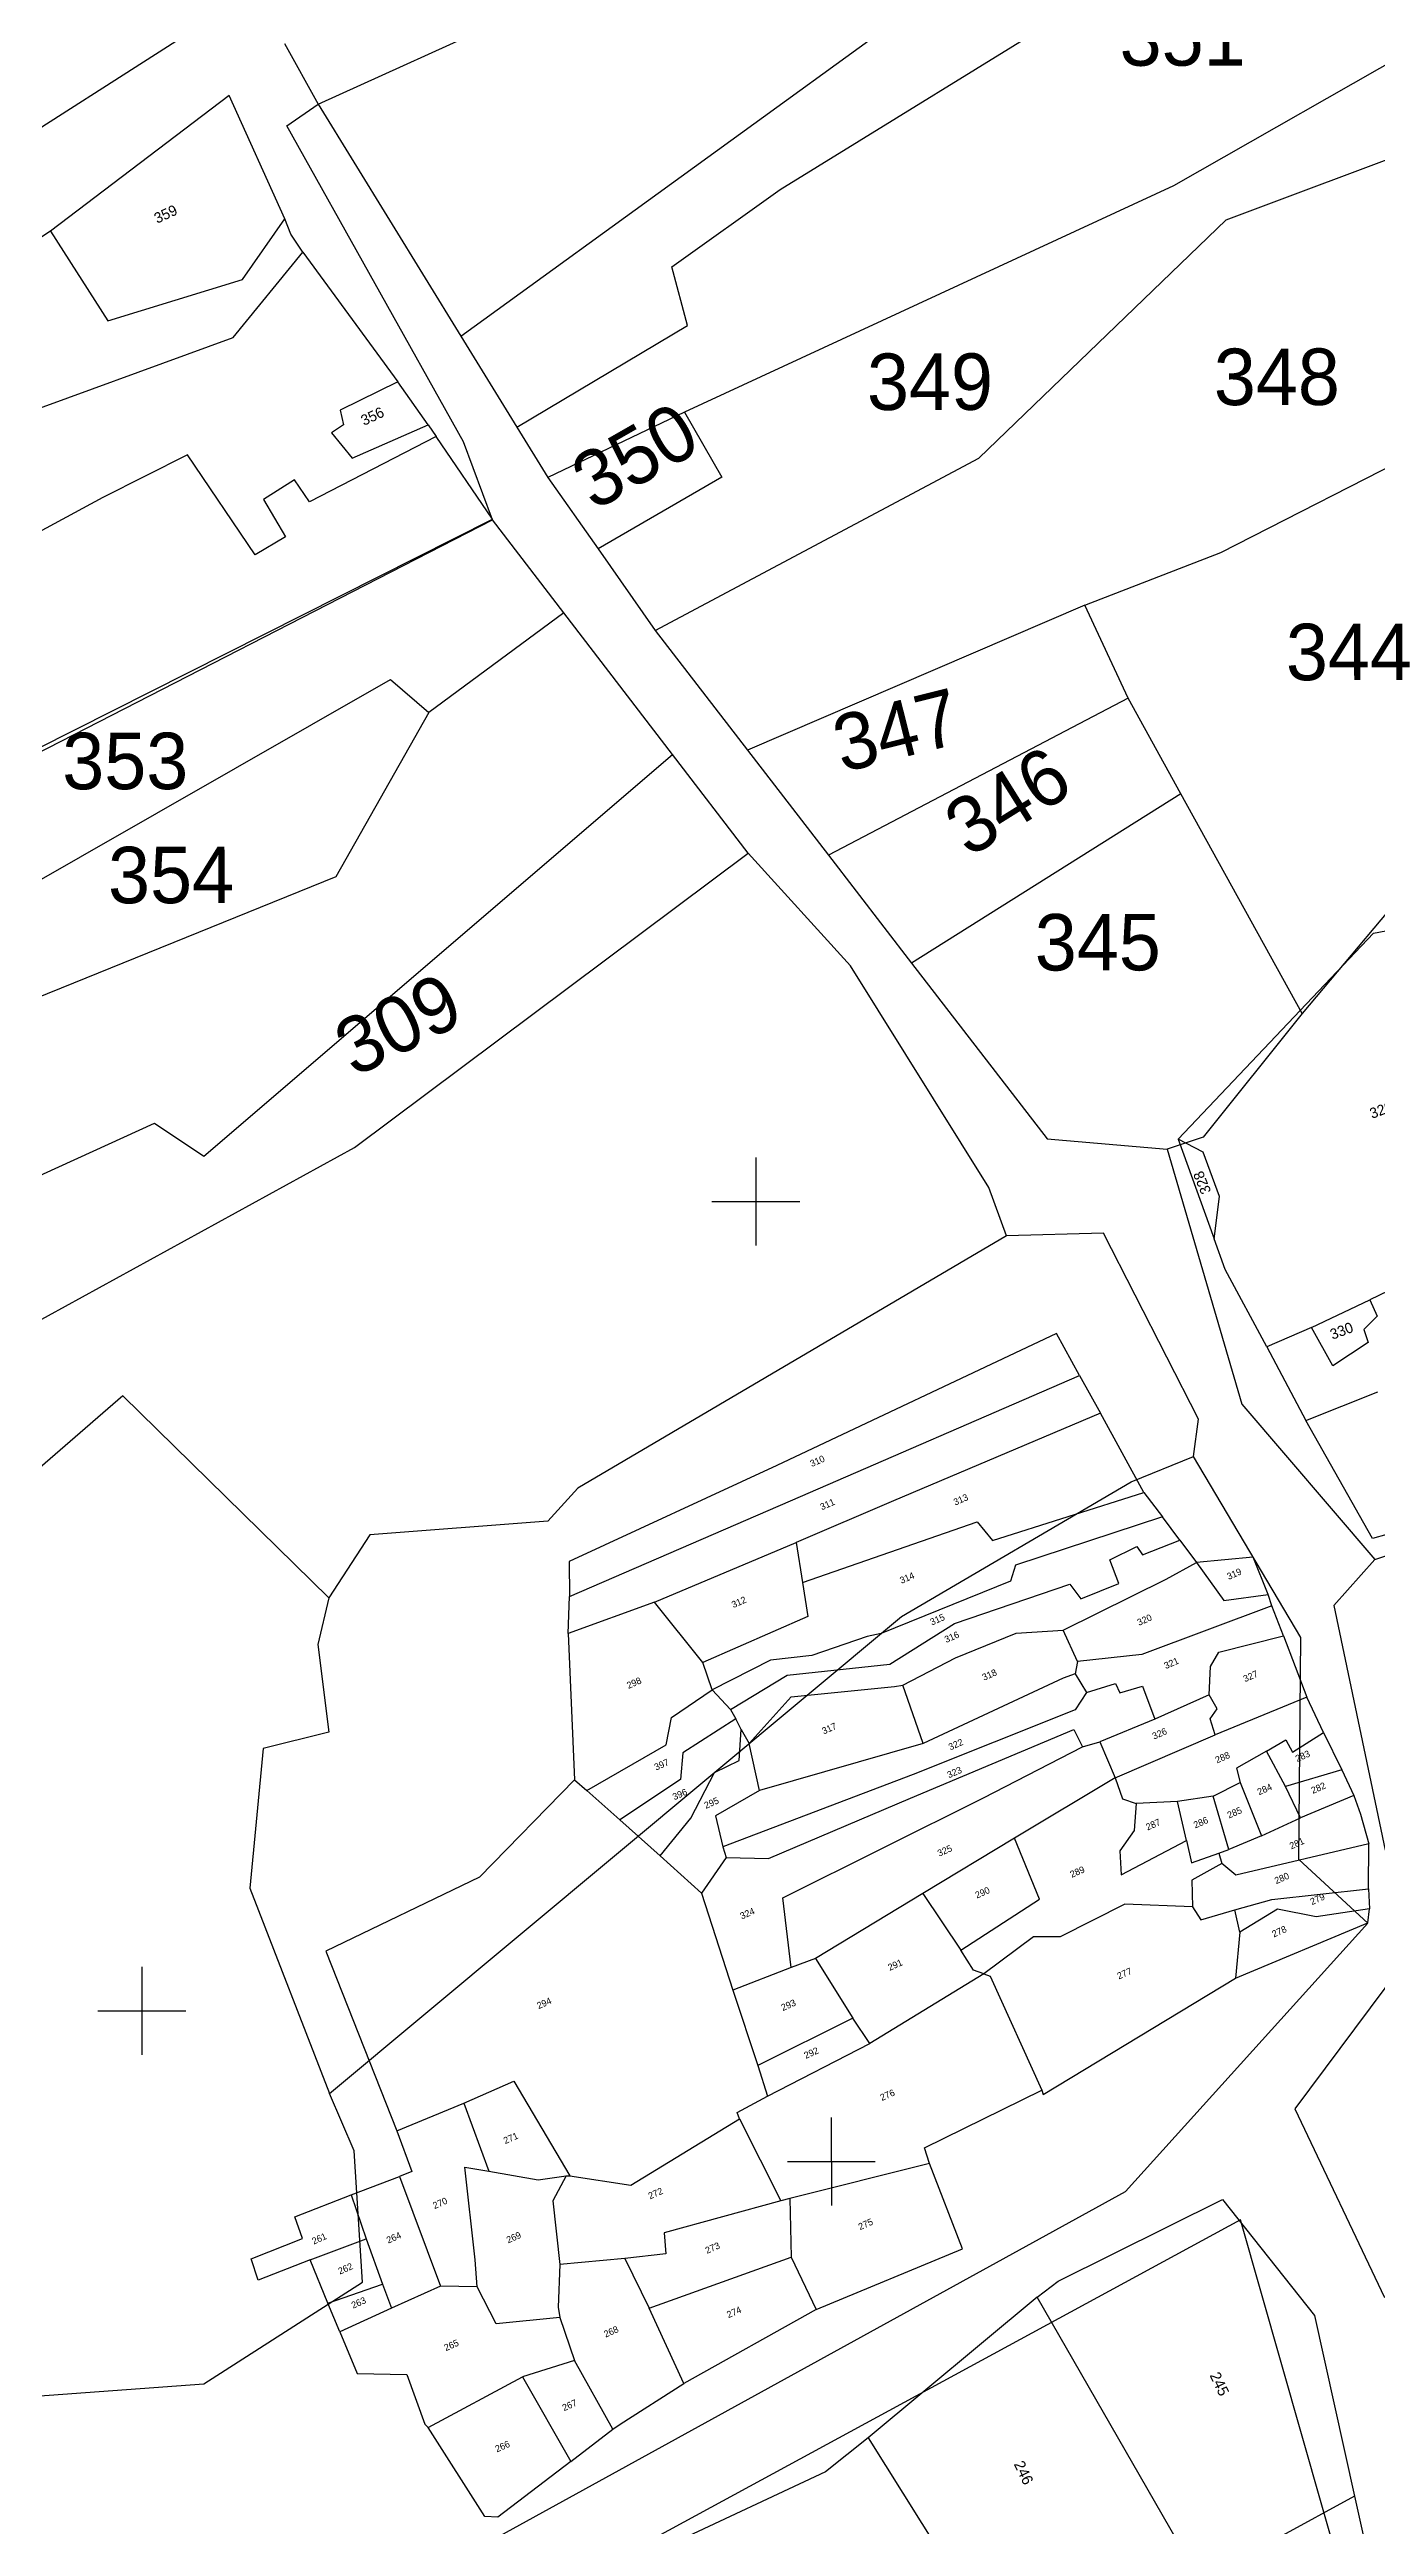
# Model space of a CAD drawing. Header units: metres. Extents: x 276552 to 278749, y 2059817 to 2062422.
# Drawn here: x 277395.7 to 277610.3, y 2060693.8 to 2061094.3 of the extents above; entities that cross this region are included whole.
import ezdxf
from ezdxf.enums import TextEntityAlignment as Align

# ---------------------------------------------------------------- set-up
doc = ezdxf.new("R2010")
doc.units = ezdxf.units.M
for name, color, linetype in [('POLY_PARCEL', 6, 'Continuous'), ('POLY_ROAD', 30, 'Continuous'), ('TEXT_PARCEL', 7, 'Continuous')]:
    doc.layers.add(name, color=color, linetype=linetype)
doc.styles.add('TEXT_MAP', font='')
doc.styles.get('TEXT_MAP').set_extended_font_data('Kruti Dev 050')

msp = doc.modelspace()

# ---------------------------------------------------------------- linework, layer by layer
for points in [[(277509.83, 2060915.11), (277509.85, 2060900.91)], [(277502.74, 2060908), (277516.94, 2060908.02)], [(277410.59, 2060784.27), (277410.61, 2060770.06)], [(277403.5, 2060777.16), (277417.7, 2060777.18)], [(277522.05, 2060759.9), (277522.07, 2060745.7)], [(277514.96, 2060752.79), (277529.16, 2060752.81)]]:
    msp.add_lwpolyline(points)
at = {"layer": 'POLY_PARCEL'}
for p, q in [((277513.8, 2061071.65), (277594.31, 2061121.28)), ((277653.88, 2061115.86), (277577.36, 2061072.23)), ((277462.19, 2061047.9), (277539.78, 2061104.2)), ((277439.11, 2061085.4), (277470.72, 2061099.78)), ((277366.41, 2061063.8), (277416.1, 2061095.63)), ((277433.69, 2061095.22), (277439.11, 2061085.4)), ((277585.88, 2061066.74), (277652.91, 2061091.85)), ((277424.73, 2061086.8), (277395.84, 2061064.87)), ((277433.72, 2061066.86), (277424.73, 2061086.8)), ((277496.3, 2061059.12), (277513.8, 2061071.65)), ((277577.36, 2061072.23), (277498.33, 2061035.61)), ((277426.9, 2061057.09), (277433.72, 2061066.86)), ((277434.68, 2061064.39), (277433.72, 2061066.86)), ((277395.84, 2061064.87), (277373.16, 2061049.97)), ((277395.84, 2061064.87), (277405.11, 2061050.42)), ((277436.62, 2061061.52), (277434.68, 2061064.39)), ((277545.89, 2061028.17), (277585.88, 2061066.74)), ((277425.38, 2061047.72), (277436.62, 2061061.52)), ((277436.62, 2061061.52), (277451.97, 2061040.55)), ((277498.81, 2061049.62), (277496.3, 2061059.12)), ((277405.11, 2061050.42), (277426.9, 2061057.09)), ((277387.2, 2061033.75), (277425.38, 2061047.72)), ((277471.24, 2061033.19), (277498.81, 2061049.62)), ((277585.02, 2061012.95), (277650.61, 2061046.42)), ((277451.97, 2061040.55), (277442.68, 2061035.96)), ((277456.9, 2061033.6), (277451.97, 2061040.55)), ((277442.68, 2061035.96), (277443.2, 2061033.56)), ((277498.33, 2061035.61), (277476.24, 2061025.06)), ((277498.33, 2061035.61), (277504.35, 2061025.11)), ((277458.17, 2061031.67), (277437.71, 2061021.13)), ((277443.2, 2061033.56), (277441.26, 2061032.3)), ((277441.26, 2061032.3), (277444.62, 2061028.21)), ((277444.62, 2061028.21), (277456.9, 2061033.6)), ((277456.9, 2061033.6), (277458.17, 2061031.67)), ((277467.31, 2061018.31), (277458.17, 2061031.67)), ((277418.01, 2061028.75), (277404.32, 2061021.85)), ((277428.95, 2061012.57), (277418.01, 2061028.75)), ((277493.61, 2061000.34), (277545.89, 2061028.17)), ((277435.31, 2061024.7), (277430.3, 2061021.51)), ((277437.71, 2061021.13), (277435.31, 2061024.7)), ((277504.35, 2061025.11), (277484.35, 2061013.53)), ((277404.32, 2061021.85), (277368.01, 2061002.21)), ((277430.3, 2061021.51), (277433.85, 2061015.47)), ((277309.63, 2060937.32), (277467.28, 2061018.23)), ((277393.7, 2060981.21), (277467.31, 2061018.31)), ((277433.85, 2061015.47), (277428.95, 2061012.57)), ((277563.01, 2061004.41), (277585.02, 2061012.95)), ((277478.83, 2061003.17), (277456.99, 2060987.08)), ((277563.01, 2061004.41), (277508.49, 2060980.98)), ((277570.04, 2060989.41), (277563.01, 2061004.41)), ((277647.04, 2060996.59), (277598.14, 2060938.43)), ((277387.96, 2060956.45), (277450.79, 2060992.39)), ((277450.79, 2060992.39), (277456.99, 2060987.08)), ((277456.99, 2060987.08), (277441.98, 2060960.51)), ((277570.04, 2060989.41), (277521.59, 2060964)), ((277578.57, 2060973.92), (277570.04, 2060989.41)), ((277420.64, 2060915.36), (277496.39, 2060980.28)), ((277578.57, 2060973.92), (277535.03, 2060946.56)), ((277598.14, 2060938.43), (277578.57, 2060973.92)), ((277444.99, 2060916.73), (277508.62, 2060964.32)), ((277441.98, 2060960.51), (277313.64, 2060908.56)), ((277578.12, 2060918.07), (277609.71, 2060951.42)), ((277609.71, 2060951.42), (277621.39, 2060953.6)), ((277598.14, 2060938.43), (277582.15, 2060918.4)), ((277374.6, 2060903.35), (277412.66, 2060920.66)), ((277412.66, 2060920.66), (277420.64, 2060915.36)), ((277383.49, 2060883.01), (277444.99, 2060916.73)), ((277582.15, 2060918.4), (277576.36, 2060916.5)), ((277578.12, 2060918.07), (277583.96, 2060902)), ((277582.17, 2060915.99), (277578.12, 2060918.07)), ((277584.8, 2060908.84), (277582.17, 2060915.99)), ((277583.96, 2060902), (277584.8, 2060908.84)), ((277550.39, 2060902.48), (277481.1, 2060861.67)), ((277585.73, 2060897.02), (277583.96, 2060902)), ((277592.47, 2060884.54), (277585.73, 2060897.02)), ((277618.28, 2060896.53), (277609.08, 2060892.12)), ((277599.64, 2060887.63), (277609.08, 2060892.12)), ((277609.08, 2060892.12), (277610.26, 2060889.49)), ((277558.45, 2060886.68), (277513.23, 2060865.31)), ((277562.17, 2060879.9), (277558.45, 2060886.68)), ((277599.64, 2060887.63), (277592.47, 2060884.54)), ((277603.09, 2060881.42), (277599.64, 2060887.63)), ((277610.26, 2060889.49), (277608.1, 2060887.31)), ((277608.1, 2060887.31), (277608.8, 2060885.22)), ((277592.47, 2060884.54), (277598.73, 2060872.61)), ((277608.8, 2060885.22), (277603.09, 2060881.42)), ((277515.47, 2060859.64), (277562.17, 2060879.9)), ((277562.17, 2060879.9), (277565.55, 2060873.79)), ((277407.57, 2060876.61), (277385.02, 2060857.11)), ((277440.83, 2060843.91), (277407.57, 2060876.61)), ((277598.73, 2060872.61), (277610.39, 2060877.22)), ((277565.55, 2060873.79), (277532.08, 2060859.64)), ((277572.56, 2060860.96), (277565.55, 2060873.79)), ((277609.54, 2060853.5), (277598.73, 2060872.61)), ((277570.54, 2060862.68), (277580.59, 2060866.76)), ((277513.23, 2060865.31), (277479.71, 2060849.79)), ((277533.38, 2060840.94), (277570.54, 2060862.68)), ((277481.1, 2060861.67), (277476.23, 2060856.35)), ((277479.72, 2060844.16), (277515.47, 2060859.64)), ((277532.08, 2060859.64), (277516.36, 2060852.9)), ((277548.09, 2060853.2), (277572.56, 2060860.96)), ((277572.56, 2060860.96), (277575.56, 2060857.01)), ((277476.23, 2060856.35), (277447.46, 2060854.1)), ((277517.41, 2060846.39), (277545.61, 2060856.22)), ((277545.61, 2060856.22), (277548.09, 2060853.2)), ((277575.56, 2060857.01), (277551.84, 2060849.22)), ((277578.36, 2060853.25), (277575.56, 2060857.01)), ((277621.24, 2060856.83), (277609.54, 2060853.5)), ((277447.46, 2060854.1), (277440.83, 2060843.91)), ((277493.45, 2060843.22), (277516.36, 2060852.9)), ((277516.36, 2060852.9), (277517.41, 2060846.39)), ((277567.07, 2060850.09), (277571.44, 2060852.23)), ((277571.44, 2060852.23), (277572.35, 2060850.86)), ((277572.35, 2060850.86), (277578.36, 2060853.25)), ((277578.36, 2060853.25), (277581.09, 2060849.63)), ((277590.23, 2060850.53), (277581.09, 2060849.63)), ((277592.64, 2060844.46), (277590.23, 2060850.53)), ((277609.88, 2060850.15), (277615.27, 2060851.92)), ((277479.71, 2060849.79), (277479.72, 2060844.16)), ((277551.01, 2060846.61), (277530.11, 2060838.19)), ((277551.84, 2060849.22), (277551.01, 2060846.61)), ((277559.55, 2060838.73), (277576.18, 2060846.94)), ((277568.5, 2060846.25), (277567.07, 2060850.09)), ((277576.18, 2060846.94), (277581.09, 2060849.63)), ((277581.09, 2060849.63), (277585.51, 2060843.51)), ((277440.83, 2060843.91), (277439.07, 2060836.38)), ((277479.5, 2060838.18), (277479.72, 2060844.16)), ((277493.45, 2060843.22), (277479.5, 2060838.18)), ((277501.27, 2060833.5), (277493.45, 2060843.22)), ((277517.41, 2060846.39), (277518.27, 2060840.89)), ((277541.96, 2060839.76), (277560.58, 2060846.14)), ((277560.58, 2060846.14), (277562.41, 2060843.77)), ((277562.41, 2060843.77), (277568.5, 2060846.25)), ((277593.28, 2060842.66), (277572.22, 2060834.79)), ((277585.51, 2060843.51), (277592.64, 2060844.46)), ((277593.28, 2060842.66), (277592.64, 2060844.46)), ((277595.12, 2060837.78), (277593.28, 2060842.66)), ((277440.94, 2060763.81), (277533.38, 2060840.94)), ((277518.27, 2060840.89), (277501.27, 2060833.5)), ((277531.53, 2060833.19), (277541.96, 2060839.76)), ((277551.92, 2060838.23), (277559.55, 2060838.73)), ((277561.84, 2060833.65), (277559.55, 2060838.73)), ((277439.07, 2060836.38), (277440.86, 2060822.23)), ((277479.5, 2060838.18), (277480.54, 2060814.51)), ((277518.89, 2060834.6), (277512.21, 2060833.85)), ((277527.85, 2060837.66), (277518.89, 2060834.6)), ((277530.11, 2060838.19), (277527.85, 2060837.66)), ((277542.12, 2060834.23), (277551.92, 2060838.23)), ((277572.22, 2060834.79), (277561.84, 2060833.65)), ((277583.35, 2060832.81), (277584.71, 2060835.17)), ((277584.71, 2060835.17), (277595.12, 2060837.78)), ((277595.12, 2060837.78), (277598.92, 2060827.85)), ((277502.81, 2060829.07), (277501.27, 2060833.5)), ((277512.21, 2060833.85), (277502.81, 2060829.07)), ((277505.76, 2060825.9), (277514.93, 2060831.45)), ((277514.93, 2060831.45), (277531.53, 2060833.19)), ((277533.59, 2060829.84), (277542.12, 2060834.23)), ((277559.54, 2060830.97), (277536.92, 2060820.38)), ((277561.48, 2060831.62), (277559.54, 2060830.97)), ((277561.84, 2060833.65), (277561.48, 2060831.62)), ((277561.48, 2060831.62), (277563.28, 2060828.61)), ((277583.15, 2060828.25), (277583.35, 2060832.81)), ((277496.23, 2060824.61), (277502.81, 2060829.07)), ((277502.81, 2060829.07), (277505.76, 2060825.9)), ((277508.78, 2060820.38), (277515.55, 2060827.94)), ((277515.55, 2060827.94), (277532.27, 2060829.58)), ((277532.27, 2060829.58), (277533.59, 2060829.84)), ((277536.92, 2060820.38), (277533.59, 2060829.84)), ((277563.28, 2060828.61), (277561.49, 2060825.85)), ((277563.28, 2060828.61), (277567.98, 2060830.11)), ((277567.98, 2060830.11), (277568.69, 2060828.6)), ((277568.69, 2060828.6), (277572.35, 2060829.64)), ((277572.35, 2060829.64), (277574.32, 2060824.31)), ((277583.15, 2060828.25), (277574.32, 2060824.31)), ((277584.41, 2060825.99), (277583.15, 2060828.25)), ((277598.92, 2060827.85), (277584.07, 2060821.79)), ((277601.63, 2060822.15), (277598.92, 2060827.85)), ((277495.34, 2060820.19), (277496.23, 2060824.61)), ((277506.62, 2060824.38), (277498.05, 2060818.88)), ((277505.76, 2060825.9), (277506.62, 2060824.38)), ((277507.49, 2060822.63), (277506.62, 2060824.38)), ((277507.14, 2060817.63), (277507.49, 2060822.63)), ((277507.49, 2060822.63), (277508.78, 2060820.38)), ((277534.88, 2060811.52), (277561.23, 2060822.66)), ((277561.49, 2060825.85), (277535.27, 2060815.39)), ((277561.23, 2060822.66), (277562.64, 2060819.84)), ((277574.32, 2060824.31), (277565.46, 2060820.66)), ((277583.3, 2060824.36), (277584.41, 2060825.99)), ((277584.07, 2060821.79), (277583.3, 2060824.36)), ((277430.24, 2060819.56), (277428.05, 2060796.98)), ((277440.86, 2060822.23), (277430.24, 2060819.56)), ((277482.52, 2060812.77), (277495.34, 2060820.19)), ((277498.05, 2060818.88), (277497.67, 2060814.55)), ((277510.45, 2060812.79), (277508.78, 2060820.38)), ((277536.92, 2060820.38), (277510.45, 2060812.79)), ((277546.66, 2060811.6), (277562.64, 2060819.84)), ((277562.64, 2060819.84), (277565.46, 2060820.66)), ((277565.46, 2060820.66), (277567.92, 2060814.83)), ((277567.92, 2060814.83), (277584.07, 2060821.79)), ((277592.38, 2060819.17), (277587.57, 2060816.37)), ((277592.38, 2060819.17), (277595.54, 2060820.98)), ((277595.49, 2060813.41), (277592.38, 2060819.17)), ((277595.54, 2060820.98), (277596.57, 2060818.99)), ((277596.57, 2060818.99), (277601.63, 2060822.15)), ((277601.63, 2060822.15), (277604.56, 2060816.1)), ((277480.54, 2060814.51), (277465.2, 2060798.75)), ((277480.54, 2060814.51), (277482.52, 2060812.77)), ((277497.67, 2060814.55), (277487.88, 2060808.05)), ((277499.33, 2060808.31), (277503.17, 2060815.67)), ((277503.17, 2060815.67), (277507.14, 2060817.63)), ((277535.27, 2060815.39), (277504.52, 2060803.66)), ((277567.92, 2060814.83), (277551.68, 2060805.08)), ((277567.92, 2060814.83), (277569.1, 2060811.42)), ((277587.57, 2060816.37), (277588.16, 2060814.08)), ((277604.56, 2060816.1), (277595.49, 2060813.41)), ((277604.56, 2060816.1), (277606.49, 2060811.96)), ((277487.88, 2060808.05), (277482.52, 2060812.77)), ((277510.45, 2060812.79), (277503.36, 2060808.68)), ((277511.92, 2060801.77), (277534.88, 2060811.52)), ((277514.24, 2060795.44), (277546.66, 2060811.6)), ((277569.1, 2060811.42), (277571.31, 2060810.67)), ((277571.31, 2060810.67), (277570.99, 2060806.32)), ((277578.02, 2060811.03), (277571.31, 2060810.67)), ((277583.76, 2060811.89), (277578.02, 2060811.03)), ((277579.46, 2060804.69), (277578.02, 2060811.03)), ((277583.76, 2060811.89), (277588.16, 2060814.08)), ((277586.28, 2060803.27), (277583.76, 2060811.89)), ((277588.16, 2060814.08), (277591.6, 2060805.45)), ((277597.91, 2060808.39), (277595.49, 2060813.41)), ((277606.49, 2060811.96), (277597.91, 2060808.39)), ((277606.49, 2060811.96), (277607.56, 2060808.94)), ((277487.88, 2060808.05), (277494.4, 2060802.23)), ((277494.4, 2060802.23), (277499.33, 2060808.31)), ((277503.36, 2060808.68), (277504.52, 2060803.66)), ((277591.6, 2060805.45), (277597.91, 2060808.39)), ((277607.56, 2060808.94), (277608.94, 2060804.14)), ((277504.52, 2060803.66), (277505.08, 2060801.93)), ((277551.68, 2060805.08), (277536.82, 2060796.14)), ((277555.72, 2060795.2), (277551.68, 2060805.08)), ((277570.99, 2060806.32), (277568.69, 2060803.02)), ((277568.69, 2060803.02), (277568.89, 2060799.15)), ((277568.89, 2060799.15), (277579.46, 2060804.69)), ((277579.46, 2060804.69), (277580.27, 2060801.09)), ((277580.27, 2060801.09), (277584.68, 2060802.67)), ((277584.68, 2060802.67), (277586.28, 2060803.27)), ((277584.68, 2060802.67), (277585.18, 2060800.98)), ((277591.6, 2060805.45), (277586.28, 2060803.27)), ((277608.94, 2060804.14), (277587.41, 2060799.1)), ((277608.86, 2060796.88), (277608.94, 2060804.14)), ((277465.2, 2060798.75), (277440.37, 2060786.82)), ((277501.07, 2060796.19), (277494.4, 2060802.23)), ((277505.08, 2060801.93), (277501.07, 2060796.19)), ((277505.08, 2060801.93), (277511.92, 2060801.77)), ((277585.18, 2060800.98), (277580.31, 2060798.31)), ((277587.41, 2060799.1), (277585.18, 2060800.98)), ((277428.05, 2060796.98), (277440.94, 2060763.81)), ((277501.07, 2060796.19), (277506.14, 2060780.49)), ((277515.55, 2060784.17), (277514.24, 2060795.44)), ((277536.82, 2060796.14), (277519.51, 2060785.6)), ((277536.82, 2060796.14), (277543.01, 2060786.99)), ((277543.01, 2060786.99), (277555.72, 2060795.2)), ((277580.31, 2060798.31), (277580.44, 2060794)), ((277587.28, 2060793.49), (277593.25, 2060795.16)), ((277593.25, 2060795.16), (277608.86, 2060796.88)), ((277608.86, 2060796.88), (277609.04, 2060793.63)), ((277569.51, 2060794.4), (277559.02, 2060789.15)), ((277580.44, 2060794), (277569.51, 2060794.4)), ((277580.44, 2060794), (277581.79, 2060791.89)), ((277581.79, 2060791.89), (277587.28, 2060793.49)), ((277588.1, 2060789.86), (277587.28, 2060793.49)), ((277587.38, 2060782.46), (277608.78, 2060791.38)), ((277594.17, 2060793.58), (277588.1, 2060789.86)), ((277600.43, 2060792.38), (277594.17, 2060793.58)), ((277609.04, 2060793.63), (277600.43, 2060792.38)), ((277608.78, 2060791.38), (277609.04, 2060793.63)), ((277440.37, 2060786.82), (277451.81, 2060757.76)), ((277545.03, 2060783.71), (277543.01, 2060786.99)), ((277554.71, 2060789.12), (277546.71, 2060783.15)), ((277559.02, 2060789.15), (277554.71, 2060789.12)), ((277588.1, 2060789.86), (277587.38, 2060782.46)), ((277515.55, 2060784.17), (277506.14, 2060780.49)), ((277519.51, 2060785.6), (277515.55, 2060784.17)), ((277519.51, 2060785.6), (277525.51, 2060775.98)), ((277546.71, 2060783.15), (277528.3, 2060771.9)), ((277546.71, 2060783.15), (277545.03, 2060783.71)), ((277546.71, 2060783.15), (277547.75, 2060782.76)), ((277547.75, 2060782.76), (277556.07, 2060764.34)), ((277556.27, 2060763.65), (277587.38, 2060782.46)), ((277506.14, 2060780.49), (277510.2, 2060768.3)), ((277525.51, 2060775.98), (277510.2, 2060768.3)), ((277528.3, 2060771.9), (277525.51, 2060775.98)), ((277511.75, 2060763.36), (277528.3, 2060771.9)), ((277510.2, 2060768.3), (277511.75, 2060763.36)), ((277444.94, 2060754.53), (277440.94, 2060763.81)), ((277462.65, 2060762.23), (277470.74, 2060765.78)), ((277470.74, 2060765.78), (277479.77, 2060750.48)), ((277506.84, 2060760.72), (277511.75, 2060763.36)), ((277537.14, 2060755.03), (277556.07, 2060764.34)), ((277556.07, 2060764.34), (277556.27, 2060763.65)), ((277451.81, 2060757.76), (277462.65, 2060762.23)), ((277462.65, 2060762.23), (277466.72, 2060751.24)), ((277489.64, 2060749), (277507.23, 2060759.72)), ((277507.23, 2060759.72), (277506.84, 2060760.72)), ((277507.23, 2060759.72), (277513.9, 2060746.45)), ((277446.3, 2060733.29), (277444.94, 2060754.53)), ((277451.81, 2060757.76), (277454.24, 2060751.19)), ((277537.94, 2060752.49), (277537.14, 2060755.03)), ((277454.24, 2060751.19), (277452.24, 2060750.38)), ((277464.48, 2060736.88), (277462.81, 2060751.91)), ((277462.81, 2060751.91), (277466.72, 2060751.24)), ((277466.72, 2060751.24), (277474.68, 2060749.86)), ((277474.68, 2060749.86), (277479.19, 2060750.49)), ((277479.19, 2060750.49), (277477.03, 2060746.42)), ((277479.19, 2060750.49), (277479.77, 2060750.48)), ((277479.77, 2060750.48), (277489.64, 2060749)), ((277537.94, 2060752.49), (277515.33, 2060746.84)), ((277543.24, 2060738.69), (277537.94, 2060752.49)), ((277435.37, 2060743.88), (277444.43, 2060747.41)), ((277444.43, 2060747.41), (277452.24, 2060750.38)), ((277444.43, 2060747.41), (277446.88, 2060740.32)), ((277452.24, 2060750.38), (277458.89, 2060732.67)), ((277477.03, 2060746.42), (277478.18, 2060736.17)), ((277513.9, 2060746.45), (277495.05, 2060741.26)), ((277515.33, 2060746.84), (277513.9, 2060746.45)), ((277515.33, 2060746.84), (277515.54, 2060737.31)), ((277558.72, 2060733.45), (277585.28, 2060746.66)), ((277585.28, 2060746.66), (277600.14, 2060727.89)), ((277436.56, 2060740.35), (277435.37, 2060743.88)), ((277428.27, 2060737.06), (277436.56, 2060740.35)), ((277437.82, 2060736.9), (277446.88, 2060740.32)), ((277446.88, 2060740.32), (277449.5, 2060732.96)), ((277495.05, 2060741.26), (277495.29, 2060737.88)), ((277519.63, 2060728.86), (277543.24, 2060738.69)), ((277429.42, 2060733.61), (277428.27, 2060737.06)), ((277437.82, 2060736.9), (277429.42, 2060733.61)), ((277440.69, 2060729.91), (277437.82, 2060736.9)), ((277464.8, 2060732.56), (277464.48, 2060736.88)), ((277478.18, 2060736.17), (277477.92, 2060729.24)), ((277488.7, 2060737.11), (277478.18, 2060736.17)), ((277495.29, 2060737.88), (277488.7, 2060737.11)), ((277488.7, 2060737.11), (277492.6, 2060729.07)), ((277492.6, 2060729.07), (277515.54, 2060737.31)), ((277515.54, 2060737.31), (277519.63, 2060728.86)), ((277420.64, 2060716.88), (277446.3, 2060733.29)), ((277440.69, 2060729.91), (277449.5, 2060732.96)), ((277449.5, 2060732.96), (277450.95, 2060729.07)), ((277458.89, 2060732.67), (277450.95, 2060729.07)), ((277464.8, 2060732.56), (277458.89, 2060732.67)), ((277467.91, 2060726.55), (277464.8, 2060732.56)), ((277555.32, 2060730.86), (277528.03, 2060708.14)), ((277555.32, 2060730.86), (277558.72, 2060733.45)), ((277581.67, 2060685.08), (277555.32, 2060730.86)), ((277442.62, 2060725.29), (277440.69, 2060729.91)), ((277450.95, 2060729.07), (277442.62, 2060725.29)), ((277478.18, 2060727.59), (277467.91, 2060726.55)), ((277477.92, 2060729.24), (277478.18, 2060727.59)), ((277478.18, 2060727.59), (277480.56, 2060720.64)), ((277498.21, 2060716.92), (277492.6, 2060729.07)), ((277519.63, 2060728.86), (277498.21, 2060716.92)), ((277600.14, 2060727.89), (277606.62, 2060698.7)), ((277442.62, 2060725.29), (277445.44, 2060718.52)), ((277445.44, 2060718.52), (277453.42, 2060718.39)), ((277453.42, 2060718.39), (277456.33, 2060710.36)), ((277480.56, 2060720.64), (277472.15, 2060717.98)), ((277486.76, 2060709.53), (277480.56, 2060720.64)), ((277393.43, 2060714.84), (277420.64, 2060716.88)), ((277456.9, 2060709.8), (277472.15, 2060717.98)), ((277472.15, 2060717.98), (277479.95, 2060704.29)), ((277487.93, 2060710.36), (277498.21, 2060716.92)), ((277456.33, 2060710.36), (277456.9, 2060709.8)), ((277486.76, 2060709.53), (277487.93, 2060710.36)), ((277466.06, 2060695.41), (277456.9, 2060709.8)), ((277479.95, 2060704.29), (277486.76, 2060709.53)), ((277528.03, 2060708.14), (277521.14, 2060702.62)), ((277528.03, 2060708.14), (277547.92, 2060676.36)), ((277479.95, 2060704.29), (277468.18, 2060695.31)), ((277521.14, 2060702.62), (277496.27, 2060690.99)), ((277606.62, 2060698.7), (277581.67, 2060685.08)), ((277606.62, 2060698.7), (277611.64, 2060676.04)), ((277468.18, 2060695.31), (277466.06, 2060695.41))]:
    msp.add_line(p, q, dxfattribs=at)
at = {"layer": 'POLY_ROAD'}
for p, q in [((277434.07, 2061081.92), (277439.11, 2061085.4)), ((277439.11, 2061085.4), (277462.19, 2061047.9)), ((277462.62, 2061030.82), (277434.07, 2061081.92)), ((277462.19, 2061047.9), (277471.24, 2061033.19)), ((277467.28, 2061018.23), (277462.62, 2061030.82)), ((277471.24, 2061033.19), (277476.24, 2061025.06)), ((277476.24, 2061025.06), (277484.35, 2061013.53)), ((277478.83, 2061003.17), (277467.28, 2061018.23)), ((277484.35, 2061013.53), (277493.61, 2061000.34)), ((277496.39, 2060980.28), (277478.83, 2061003.17)), ((277493.61, 2061000.34), (277508.49, 2060980.98)), ((277508.62, 2060964.32), (277496.39, 2060980.28)), ((277508.49, 2060980.98), (277521.59, 2060964)), ((277525.16, 2060946.14), (277508.62, 2060964.32)), ((277521.59, 2060964), (277535.03, 2060946.56)), ((277547.49, 2060910.29), (277525.16, 2060946.14)), ((277535.03, 2060946.56), (277556.96, 2060918.12)), ((277556.96, 2060918.12), (277576.36, 2060916.5)), ((277576.36, 2060916.5), (277588.38, 2060875.27)), ((277550.39, 2060902.48), (277547.49, 2060910.29)), ((277566.07, 2060902.89), (277550.39, 2060902.48)), ((277581.38, 2060872.8), (277566.07, 2060902.89)), ((277588.38, 2060875.27), (277609.88, 2060850.15)), ((277580.59, 2060866.76), (277581.38, 2060872.8)), ((277597.96, 2060837.51), (277580.59, 2060866.76)), ((277609.88, 2060850.15), (277603.28, 2060842.71)), ((277603.28, 2060842.71), (277611.59, 2060803.13)), ((277597.6, 2060801.62), (277597.96, 2060837.51)), ((277626.21, 2060800.56), (277596.96, 2060761.34)), ((277608.76, 2060791.33), (277597.6, 2060801.62)), ((277569.61, 2060747.97), (277608.76, 2060791.33)), ((277596.96, 2060761.34), (277611.45, 2060730.84)), ((277462.63, 2060689.06), (277569.61, 2060747.97)), ((277588.21, 2060743.36), (277463.89, 2060675.86)), ((277607.7, 2060674.93), (277588.21, 2060743.36))]:
    msp.add_line(p, q, dxfattribs=at)

# ---------------------------------------------------------------- texts
at = {"layer": 'TEXT_PARCEL', "style": 'TEXT_MAP'}
for s, height, rotation, p in [('351', 9.131, 0.0799, (277578.84, 2061091.65)), ('359', 1.706, 25.0811, (277414.82, 2061066.89)), ('349', 9.131, 0.0799, (277538.01, 2061035.99)), ('348', 9.131, 0.0799, (277594.07, 2061036.78)), ('356', 1.706, 25.0811, (277448.24, 2061034.21)), ('350', 9.131, 29.8105, (277492.56, 2061024.64)), ('344', 9.131, 0.0799, (277605.72, 2060992.3)), ('347', 9.131, 14.1084, (277533.7, 2060979.81)), ('353', 9.131, 0.0799, (277407.94, 2060974.67)), ('346', 9.131, 32.0703, (277552.94, 2060968.92)), ('354', 9.131, 0.0799, (277415.34, 2060956.24)), ('345', 9.131, 0.0799, (277565.13, 2060945.37)), ('309', 9.131, 26.6317, (277454.07, 2060932.6)), ('329', 1.695, 20.8193, (277611.23, 2060922.03)), ('328', 1.695, 112.4569, (277582.77, 2060911.37)), ('330', 1.695, 20.8193, (277604.82, 2060886.32)), ('310', 1.082, 23.7788, (277520.01, 2060865.56)), ('311', 1.082, 23.7788, (277521.64, 2060858.56)), ('313', 1.082, 23.7788, (277543.19, 2060859.32)), ('314', 1.082, 23.7788, (277534.51, 2060846.67)), ('319', 1.082, 23.7788, (277587.39, 2060847.31)), ('312', 1.082, 23.7788, (277507.33, 2060842.75)), ('315', 1.082, 23.7788, (277539.42, 2060839.94)), ('316', 1.082, 23.7788, (277541.74, 2060837.11)), ('320', 1.082, 23.7788, (277572.89, 2060839.88)), ('298', 1.082, 23.7788, (277490.38, 2060829.69)), ('318', 1.082, 23.7788, (277547.83, 2060831)), ('321', 1.082, 23.7788, (277577.23, 2060832.88)), ('327', 1.082, 23.7788, (277590.03, 2060830.77)), ('317', 1.082, 23.7788, (277521.93, 2060822.32)), ('326', 1.082, 23.7788, (277575.32, 2060821.49)), ('322', 1.082, 23.7788, (277542.39, 2060819.74)), ('288', 1.082, 23.7788, (277585.5, 2060817.64)), ('283', 1.082, 23.7788, (277598.45, 2060817.86)), ('397', 1.082, 23.7788, (277494.83, 2060816.48)), ('323', 1.082, 23.7788, (277542.17, 2060815.23)), ('396', 1.082, 23.7788, (277497.79, 2060811.68)), ('295', 1.082, 23.7788, (277502.9, 2060810.29)), ('284', 1.082, 23.7788, (277592.3, 2060812.49)), ('282', 1.082, 23.7788, (277601, 2060812.71)), ('287', 1.082, 23.7788, (277574.28, 2060806.79)), ('286', 1.082, 23.7788, (277581.99, 2060807.12)), ('285', 1.082, 23.7788, (277587.44, 2060808.72)), ('325', 1.082, 23.7788, (277540.6, 2060802.56)), ('281', 1.082, 23.7788, (277597.51, 2060803.74)), ('289', 1.082, 23.7788, (277562.03, 2060799.14)), ('280', 1.082, 23.7788, (277595.08, 2060798.12)), ('290', 1.082, 23.7788, (277546.7, 2060795.79)), ('279', 1.082, 23.7788, (277600.85, 2060794.73)), ('324', 1.082, 23.7788, (277508.7, 2060792.41)), ('278', 1.082, 23.7788, (277594.67, 2060789.5)), ('291', 1.082, 23.7788, (277532.59, 2060784.1)), ('277', 1.082, 23.7788, (277569.65, 2060782.71)), ('294', 1.082, 23.7788, (277475.85, 2060777.91)), ('293', 1.082, 23.7788, (277515.34, 2060777.6)), ('292', 1.082, 23.7788, (277519.03, 2060769.87)), ('276', 1.082, 23.7788, (277531.34, 2060763.06)), ('271', 1.082, 23.7788, (277470.46, 2060756.09)), ('270', 1.082, 23.7788, (277459.03, 2060745.58)), ('272', 1.082, 23.7788, (277493.86, 2060747.16)), ('275', 1.082, 23.7788, (277527.81, 2060742.18)), ('261', 1.082, 23.7788, (277439.5, 2060739.84)), ('264', 1.082, 23.7788, (277451.55, 2060740)), ('269', 1.082, 23.7788, (277470.94, 2060740.04)), ('273', 1.082, 23.7788, (277503.07, 2060738.34)), ('262', 1.082, 23.7788, (277443.74, 2060734.99)), ('263', 1.082, 23.7788, (277445.87, 2060729.48)), ('274', 1.082, 23.7788, (277506.54, 2060727.95)), ('265', 1.082, 23.7788, (277460.86, 2060722.61)), ('268', 1.082, 23.7788, (277486.68, 2060724.8)), ('245', 1.761, 295.4292, (277584.01, 2060716.47)), ('267', 1.082, 23.7788, (277479.96, 2060712.91)), ('266', 1.082, 23.7788, (277469.12, 2060706.25)), ('246', 1.761, 295.4292, (277552.36, 2060702.12))]:
    msp.add_text(s, height=height, rotation=rotation, dxfattribs=at).set_placement(p, align=Align.CENTER)

doc.saveas('drawing.dxf')
